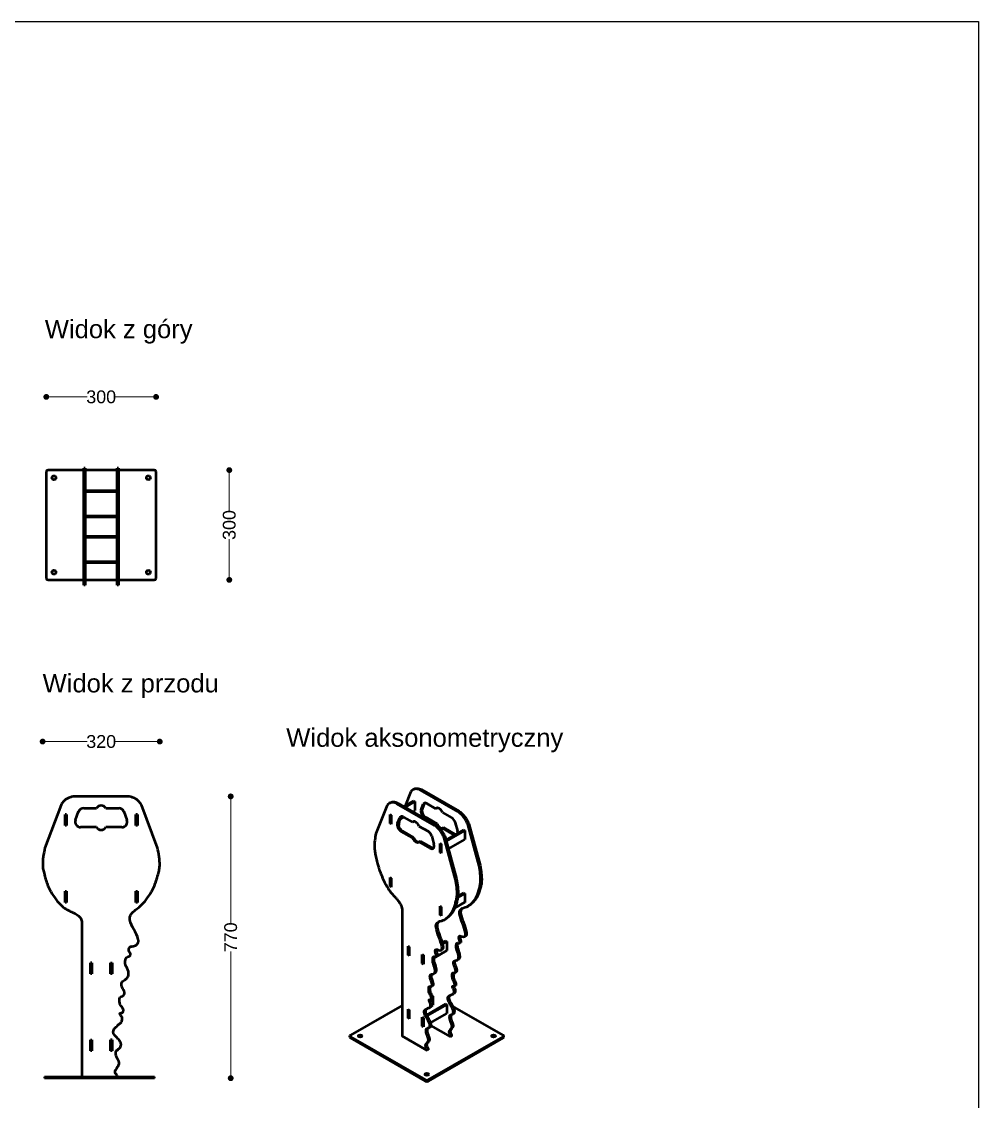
# Model space of a CAD drawing. Header units: millimetres. Extents: x 27002 to 31952, y 14410 to 19858.
# Drawn here: x 29338 to 31952, y 16907 to 19858 of the extents above; entities that cross this region are included whole.
import ezdxf

# ---------------------------------------------------------------- set-up
doc = ezdxf.new("R2010")
doc.units = ezdxf.units.MM
doc.header["$LTSCALE"] = 3
doc.layers.add('Krawędzie widoczneARTUR', color=7, linetype='Continuous', lineweight=50)
doc.layers.add('Widoczne krawędzie styczneARTUR', color=7, linetype='Continuous', lineweight=35)
doc.styles.get("Standard").update_dxf_attribs({"font": 'arial.ttf'})
doc.dimstyles.new('MATEUSZ', dxfattribs={"dimtxt": 35, "dimasz": 16, "dimexe": 0.18, "dimexo": 0.0625, "dimgap": 0.09, "dimtad": 0, "dimdec": 0, "dimdsep": 46, "dimtxsty": 'Standard', "dimblk": 'DOT', "dimcen": 0.09, "dimse1": 1, "dimse2": 1, "dimadec": 0, "dimazin": 0, "dimtfac": 1, "dimtdec": 0, "dimtofl": 0, "dimtmove": 0, "dimatfit": 3, "dimfxl": 0, "dimtolj": 1, "dimtzin": 0, "dimlwd": 9, "dimlwe": 9, "dimarcsym": 0})

# ---------------------------------------------------------------- blocks, each defined once
blk = doc.blocks.new('_Dot')
at = {"color": 0, "linetype": 'ByBlock', "lineweight": -2}
blk.add_line((-0.5, 0), (-1, 0), dxfattribs=at)
at = {"color": 0, "linetype": 'ByBlock', "const_width": 0.5}
blk.add_lwpolyline([(-0.25, 0, 1), (0.25, 0, 1)], format="xyb", close=True, dxfattribs=at)
blk = doc.blocks.new('*D35')
at = {"color": 0, "lineweight": 9}
for p, q in [((29421.1, 18832.4), (29516.5, 18832.4)), ((29689.1, 18832.4), (29593.8, 18832.4))]:
    blk.add_line(p, q, dxfattribs=at)
at = {"layer": 'Defpoints', "color": 0}
for p in [(29705.1, 18832.4), (29405.1, 18482.4), (29705.1, 18482.4)]:
    blk.add_point(p, dxfattribs=at)
at = {"color": 0, "lineweight": 9, "xscale": 16, "yscale": 16, "zscale": 16, "rotation": 180}
blk.add_blockref('_Dot', (29405.1, 18832.4), dxfattribs=at)
at = {"color": 0, "lineweight": 9, "xscale": 16, "yscale": 16, "zscale": 16}
blk.add_blockref('_Dot', (29705.1, 18832.4), dxfattribs=at)
at = {"color": 0, "insert": (29555.1, 18832.4), "char_height": 35, "attachment_point": 5}
blk.add_mtext('\\A1;300', dxfattribs=at)
blk = doc.blocks.new('*D36')
at = {"color": 0, "lineweight": 9}
for p, q in [((29905.1, 18616.4), (29905.1, 18521.1)), ((29905.1, 18348.4), (29905.1, 18443.7))]:
    blk.add_line(p, q, dxfattribs=at)
at = {"layer": 'Defpoints', "color": 0}
for p in [(29555.1, 18632.4), (29905.1, 18632.4), (29555.1, 18332.4)]:
    blk.add_point(p, dxfattribs=at)
at = {"color": 0, "lineweight": 9, "xscale": 16, "yscale": 16, "zscale": 16}
for p, rotation in [((29905.1, 18632.4), 90), ((29905.1, 18332.4), 270)]:
    blk.add_blockref('_Dot', p, dxfattribs=dict(at, rotation=rotation))
at = {"color": 0, "insert": (29905.1, 18482.4), "char_height": 35, "attachment_point": 5, "rotation": 90}
blk.add_mtext('\\A1;300', dxfattribs=at)
blk = doc.blocks.new('*D39')
at = {"color": 0, "lineweight": 9}
for p, q in [((29411.1, 17890.6), (29516.5, 17890.6)), ((29699.1, 17890.6), (29593.8, 17890.6))]:
    blk.add_line(p, q, dxfattribs=at)
at = {"layer": 'Defpoints', "color": 0}
for p in [(29715.1, 17890.6), (29395.1, 17507.2), (29715.1, 17507.2)]:
    blk.add_point(p, dxfattribs=at)
at = {"color": 0, "lineweight": 9, "xscale": 16, "yscale": 16, "zscale": 16, "rotation": 180}
blk.add_blockref('_Dot', (29395.1, 17890.6), dxfattribs=at)
at = {"color": 0, "lineweight": 9, "xscale": 16, "yscale": 16, "zscale": 16}
blk.add_blockref('_Dot', (29715.1, 17890.6), dxfattribs=at)
at = {"color": 0, "insert": (29555.1, 17890.6), "char_height": 35, "attachment_point": 5}
blk.add_mtext('\\A1;320', dxfattribs=at)
blk = doc.blocks.new('*D40')
at = {"color": 0, "lineweight": 9}
for p, q in [((29909, 17724.8), (29909, 17394.3)), ((29909, 16986.8), (29909, 17317.2))]:
    blk.add_line(p, q, dxfattribs=at)
at = {"layer": 'Defpoints', "color": 0}
for p in [(29550.6, 17740.8), (29909, 17740.8), (29550.6, 16970.8)]:
    blk.add_point(p, dxfattribs=at)
at = {"color": 0, "lineweight": 9, "xscale": 16, "yscale": 16, "zscale": 16}
for p, rotation in [((29909, 17740.8), 90), ((29909, 16970.8), 270)]:
    blk.add_blockref('_Dot', p, dxfattribs=dict(at, rotation=rotation))
at = {"color": 0, "insert": (29909, 17355.8), "char_height": 35, "attachment_point": 5, "rotation": 90}
blk.add_mtext('\\A1;770', dxfattribs=at)

msp = doc.modelspace()

# ---------------------------------------------------------------- linework, layer by layer
msp.add_lwpolyline([(27001.5, 19857.9), (31951.9, 19857.9), (31951.9, 14410.4), (27001.5, 14410.4)], close=True)
at = {"layer": 'Krawędzie widoczneARTUR'}
for p, q in [((29405.1, 18627.4), (29405.1, 18337.4)), ((29507.6, 18632.4), (29410.1, 18632.4)), ((29511.6, 18637.7), (29507.6, 18637.7)), ((29509.6, 18631.7), (29507.6, 18631.7)), ((29507.6, 18587.7), (29507.6, 18631.7)), ((29509.6, 18631.7), (29511.6, 18631.7)), ((29598.6, 18632.4), (29511.6, 18632.4)), ((29511.6, 18631.7), (29511.6, 18587.7)), ((29602.6, 18637.7), (29598.6, 18637.7)), ((29600.6, 18631.7), (29598.6, 18631.7)), ((29598.6, 18587.7), (29598.6, 18631.7)), ((29600.6, 18631.7), (29602.6, 18631.7)), ((29700.1, 18632.4), (29602.6, 18632.4)), ((29602.6, 18631.7), (29602.6, 18587.7)), ((29705.1, 18337.4), (29705.1, 18627.4)), ((29509.6, 18587.7), (29507.6, 18587.7)), ((29509.6, 18587.7), (29511.6, 18587.7)), ((29511.6, 18576.6), (29598.6, 18576.6)), ((29598.6, 18572.6), (29511.6, 18572.6)), ((29600.6, 18587.7), (29598.6, 18587.7)), ((29600.6, 18587.7), (29602.6, 18587.7)), ((29507.5, 18433.8), (29507.5, 18531)), ((29507.5, 18531), (29507.6, 18531)), ((29509.6, 18550.5), (29507.6, 18550.5)), ((29507.6, 18405.2), (29507.6, 18550.5)), ((29509.6, 18550.5), (29511.6, 18550.5)), ((29511.6, 18550.5), (29511.6, 18405.2)), ((29511.6, 18531), (29511.7, 18531)), ((29511.7, 18531), (29511.7, 18507.4)), ((29598.5, 18507.4), (29598.5, 18531)), ((29598.5, 18531), (29598.6, 18531)), ((29600.6, 18550.5), (29598.6, 18550.5)), ((29598.6, 18405.2), (29598.6, 18550.5)), ((29600.6, 18550.5), (29602.6, 18550.5)), ((29602.6, 18550.5), (29602.6, 18405.2)), ((29602.6, 18531), (29602.7, 18531)), ((29602.7, 18531), (29602.7, 18433.8)), ((29511.6, 18507.4), (29598.6, 18507.4)), ((29598.6, 18503.4), (29511.6, 18503.4)), ((29511.7, 18503.4), (29511.7, 18452.3)), ((29598.5, 18452.3), (29598.5, 18503.4)), ((29511.6, 18452.3), (29598.6, 18452.3)), ((29598.6, 18448.3), (29511.6, 18448.3)), ((29511.7, 18448.3), (29511.7, 18433.8)), ((29598.5, 18433.8), (29598.5, 18448.3)), ((29507.6, 18433.8), (29507.5, 18433.8)), ((29511.7, 18433.8), (29511.6, 18433.8)), ((29598.6, 18433.8), (29598.5, 18433.8)), ((29602.7, 18433.8), (29602.6, 18433.8)), ((29509.6, 18405.2), (29507.6, 18405.2)), ((29509.6, 18405.2), (29511.6, 18405.2)), ((29511.6, 18383.1), (29598.6, 18383.1)), ((29600.6, 18405.2), (29598.6, 18405.2)), ((29600.6, 18405.2), (29602.6, 18405.2)), ((29509.6, 18368), (29507.6, 18368)), ((29507.6, 18324), (29507.6, 18368)), ((29509.6, 18368), (29511.6, 18368)), ((29598.6, 18379.1), (29511.6, 18379.1)), ((29511.6, 18368), (29511.6, 18324)), ((29600.6, 18368), (29598.6, 18368)), ((29598.6, 18324), (29598.6, 18368)), ((29600.6, 18368), (29602.6, 18368)), ((29602.6, 18368), (29602.6, 18324)), ((29410.1, 18332.4), (29507.6, 18332.4)), ((29509.6, 18324), (29507.6, 18324)), ((29509.6, 18324), (29511.6, 18324)), ((29511.6, 18332.4), (29598.6, 18332.4)), ((29600.6, 18324), (29598.6, 18324)), ((29600.6, 18324), (29602.6, 18324)), ((29602.6, 18332.4), (29700.1, 18332.4)), ((29511.6, 18318), (29507.6, 18318)), ((29602.6, 18318), (29598.6, 18318)), ((29627.8, 17740.8), (29482.5, 17740.8)), ((30401.2, 17754.1), (30385.4, 17714.6)), ((30409.4, 17760.7), (30406.6, 17759.1)), ((30428.9, 17758.6), (30427.5, 17757.8)), ((30530.2, 17698.6), (30427.5, 17757.8)), ((30428.9, 17758.6), (30430.3, 17759.4)), ((30430.3, 17759.4), (30533, 17700.2)), ((29445.3, 17717.7), (29401.3, 17600.5)), ((29507.3, 17708.7), (29542.3, 17708.8)), ((29567.7, 17708.8), (29603.1, 17708.8)), ((29709, 17600.5), (29665, 17717.7)), ((30336.8, 17717), (30305.7, 17639.1)), ((30345.1, 17723.6), (30342.3, 17722)), ((30364.6, 17721.5), (30363.2, 17720.7)), ((30465.9, 17661.6), (30363.2, 17720.7)), ((30364.6, 17721.5), (30366, 17722.3)), ((30366, 17722.3), (30468.7, 17663.2)), ((30382.4, 17712.9), (30409.1, 17728.3)), ((30411.9, 17726.6), (30385.2, 17711.3)), ((30409, 17728.2), (30409, 17728.3)), ((30409, 17728.3), (30411.9, 17726.6)), ((30411.9, 17726.6), (30411.9, 17701.9)), ((30429.1, 17704.4), (30435.1, 17719.3)), ((30438, 17720.9), (30432, 17706)), ((30445, 17721.5), (30469.8, 17707.2)), ((30472.6, 17708.9), (30469.8, 17707.2)), ((29456.3, 17661.5), (29456.3, 17691.7)), ((29456.3, 17691.7), (29460.5, 17691.7)), ((29460.4, 17691.6), (29456.4, 17691.6)), ((29456.4, 17661.6), (29456.4, 17691.6)), ((29460.4, 17691.6), (29460.4, 17661.6)), ((29460.5, 17691.7), (29460.5, 17661.5)), ((29484.8, 17676.7), (29493.3, 17699.1)), ((29617.1, 17699.1), (29625.5, 17676.6)), ((29649.8, 17661.5), (29649.8, 17691.7)), ((29649.8, 17691.7), (29654, 17691.7)), ((29653.9, 17691.6), (29649.9, 17691.6)), ((29649.9, 17661.6), (29649.9, 17691.6)), ((29653.9, 17691.6), (29653.9, 17661.6)), ((29654, 17691.7), (29654, 17661.5)), ((30344.6, 17666.6), (30344.6, 17691.3)), ((30344.6, 17691.3), (30347.6, 17689.6)), ((30344.7, 17691.2), (30344.8, 17691.2)), ((30347.5, 17689.5), (30344.7, 17691.2)), ((30344.7, 17666.6), (30344.7, 17691.2)), ((30347.6, 17689.6), (30347.5, 17689.5)), ((30347.5, 17689.5), (30347.5, 17665)), ((30347.6, 17689.6), (30347.6, 17664.9)), ((30364.8, 17667.4), (30370.8, 17682.2)), ((30373.6, 17683.8), (30367.6, 17669)), ((30371.6, 17678.9), (30381, 17684.3)), ((30380.7, 17684.4), (30405.4, 17670.2)), ((30406.5, 17699), (30411.9, 17702.1)), ((30411.9, 17701.9), (30411.8, 17702)), ((30469.9, 17664.3), (30439.1, 17682.1)), ((30441.9, 17683.7), (30472.7, 17666)), ((30487.7, 17696.9), (30512.8, 17682.5)), ((30531.6, 17699.4), (30530.2, 17698.6)), ((30531.6, 17699.4), (30533, 17700.2)), ((29460.5, 17661.5), (29456.3, 17661.5)), ((29460.4, 17661.6), (29456.4, 17661.6)), ((29542.5, 17656.4), (29498.9, 17656.4)), ((29611.5, 17656.4), (29567.8, 17656.4)), ((29654, 17661.5), (29649.8, 17661.5)), ((29653.9, 17661.6), (29649.9, 17661.6)), ((30344.6, 17666.6), (30344.7, 17666.6)), ((30347.6, 17664.9), (30344.6, 17666.6)), ((30347.5, 17665), (30344.7, 17666.6)), ((30347.5, 17665), (30347.6, 17665)), ((30405.5, 17627.3), (30374.7, 17645)), ((30377.5, 17646.7), (30408.4, 17628.9)), ((30408.3, 17671.8), (30405.4, 17670.2)), ((30423.4, 17659.9), (30448.4, 17645.5)), ((30467.3, 17662.4), (30465.9, 17661.6)), ((30467.3, 17662.4), (30468.7, 17663.2)), ((30472.7, 17666), (30469.9, 17664.3)), ((30490.7, 17655.6), (30487.8, 17654)), ((30518.7, 17636.2), (30487.8, 17654)), ((30490.7, 17655.6), (30521.5, 17637.9)), ((30497.2, 17621.4), (30545.9, 17649.5)), ((30548.8, 17647.8), (30497.9, 17618.6)), ((30522.7, 17668.8), (30528.6, 17647.1)), ((30545.8, 17649.4), (30545.8, 17649.6)), ((30545.8, 17649.6), (30548.8, 17647.8)), ((30548.8, 17647.8), (30548.8, 17623.2)), ((30558, 17665.4), (30556.6, 17664.6)), ((30587.7, 17550.8), (30556.6, 17664.6)), ((30558, 17665.4), (30559.4, 17666.2)), ((30559.4, 17666.2), (30590.5, 17552.5)), ((30408.4, 17628.9), (30405.5, 17627.3)), ((30426.3, 17618.6), (30423.5, 17617)), ((30454.4, 17599.2), (30423.5, 17617)), ((30426.3, 17618.6), (30457.2, 17600.8)), ((30458.3, 17631.8), (30464.3, 17610)), ((30493.6, 17628.4), (30492.2, 17627.6)), ((30523.3, 17513.8), (30492.2, 17627.6)), ((30493.6, 17628.4), (30495, 17629.2)), ((30495, 17629.2), (30526.1, 17515.4)), ((30503.7, 17597.4), (30548.8, 17623.3)), ((30548.8, 17623.2), (30548.6, 17623.2)), ((30481.4, 17587.8), (30481.4, 17612.5)), ((30481.4, 17612.5), (30484.4, 17610.8)), ((30481.4, 17587.8), (30481.5, 17587.8)), ((30484.4, 17586.1), (30481.4, 17587.8)), ((30481.5, 17612.4), (30481.6, 17612.4)), ((30484.3, 17610.7), (30481.5, 17612.4)), ((30481.5, 17587.8), (30481.5, 17612.4)), ((30484.3, 17586.2), (30481.5, 17587.8)), ((30484.4, 17610.8), (30484.3, 17610.7)), ((30484.3, 17610.7), (30484.3, 17586.2)), ((30484.3, 17586.2), (30484.4, 17586.3)), ((30484.4, 17610.8), (30484.4, 17586.1)), ((30589.1, 17551.6), (30587.7, 17550.8)), ((30589.1, 17551.6), (30590.5, 17552.5)), ((30344.6, 17494.6), (30344.6, 17519.3)), ((30344.6, 17519.3), (30347.6, 17517.6)), ((30344.7, 17519.2), (30344.8, 17519.3)), ((30347.5, 17517.6), (30344.7, 17519.2)), ((30344.7, 17494.7), (30344.7, 17519.2)), ((30347.6, 17517.6), (30347.5, 17517.6)), ((30347.5, 17517.6), (30347.5, 17493.1)), ((30347.6, 17517.6), (30347.6, 17492.9)), ((30524.7, 17514.6), (30523.3, 17513.8)), ((30524.7, 17514.6), (30526.1, 17515.4)), ((29456.3, 17451.2), (29456.3, 17481.4)), ((29456.3, 17481.4), (29460.5, 17481.4)), ((29460.4, 17481.3), (29456.4, 17481.3)), ((29456.4, 17451.3), (29456.4, 17481.3)), ((29460.4, 17481.3), (29460.4, 17451.3)), ((29460.5, 17481.4), (29460.5, 17451.2)), ((29649.8, 17451.2), (29649.8, 17481.4)), ((29649.8, 17481.4), (29654, 17481.4)), ((29653.9, 17481.3), (29649.9, 17481.3)), ((29649.9, 17451.3), (29649.9, 17481.3)), ((29653.9, 17481.3), (29653.9, 17451.3)), ((29654, 17481.4), (29654, 17451.2)), ((30344.6, 17494.6), (30344.7, 17494.7)), ((30347.6, 17492.9), (30344.6, 17494.6)), ((30347.5, 17493.1), (30344.7, 17494.7)), ((30347.5, 17493.1), (30347.6, 17493.1)), ((30548.8, 17475.9), (30529.5, 17464.8)), ((30530, 17468.3), (30545.9, 17477.5)), ((30545.8, 17477.4), (30545.8, 17477.6)), ((30545.8, 17477.6), (30548.8, 17475.9)), ((30548.8, 17475.9), (30548.8, 17451.2)), ((29460.5, 17451.2), (29456.3, 17451.2)), ((29460.4, 17451.3), (29456.4, 17451.3)), ((29654, 17451.2), (29649.8, 17451.2)), ((29653.9, 17451.3), (29649.9, 17451.3)), ((30481.4, 17415.9), (30481.4, 17440.6)), ((30481.4, 17440.6), (30484.4, 17438.8)), ((30481.5, 17440.4), (30481.6, 17440.5)), ((30484.3, 17438.8), (30481.5, 17440.4)), ((30481.5, 17415.9), (30481.5, 17440.4)), ((30484.4, 17438.8), (30484.3, 17438.8)), ((30484.3, 17438.8), (30484.3, 17414.3)), ((30484.4, 17438.8), (30484.4, 17414.2)), ((30520.7, 17435.2), (30548.8, 17451.4)), ((30548.8, 17451.2), (30548.6, 17451.3)), ((30560, 17442.4), (30557.2, 17440.7)), ((30377.1, 17433.1), (30377.1, 17086.3)), ((30481.4, 17415.9), (30481.5, 17415.9)), ((30484.4, 17414.2), (30481.4, 17415.9)), ((30484.3, 17414.3), (30481.5, 17415.9)), ((30484.3, 17414.3), (30484.4, 17414.3)), ((29502.3, 17398.8), (29502.3, 16974.8)), ((30495.7, 17405.3), (30492.9, 17403.7)), ((30550.9, 17359.3), (30548.1, 17357.7)), ((30393.6, 17331.6), (30396.5, 17329.8)), ((30393.6, 17306.9), (30393.6, 17331.6)), ((30393.6, 17331.4), (30393.7, 17331.5)), ((30396.5, 17329.8), (30393.6, 17331.4)), ((30393.6, 17306.9), (30393.6, 17331.4)), ((30396.5, 17329.8), (30396.5, 17305.2)), ((30396.5, 17329.8), (30396.5, 17329.8)), ((30396.5, 17329.8), (30396.5, 17305.3)), ((30463.8, 17299.2), (30499.8, 17319.9)), ((30486.5, 17322.3), (30483.7, 17320.7)), ((30487, 17340.3), (30497, 17346.1)), ((30499.8, 17344.5), (30487.7, 17337.5)), ((30496.8, 17346), (30496.8, 17346.2)), ((30496.8, 17346.2), (30499.8, 17344.5)), ((30499.8, 17344.5), (30499.8, 17319.8)), ((30537.2, 17341.8), (30534.3, 17340.2)), ((30393.6, 17306.9), (30393.6, 17306.9)), ((30396.5, 17305.2), (30393.6, 17306.9)), ((30396.5, 17305.3), (30393.6, 17306.9)), ((30396.5, 17305.3), (30396.5, 17305.3)), ((30432.5, 17284.4), (30432.5, 17309.1)), ((30432.5, 17309.1), (30435.5, 17307.4)), ((30432.6, 17309), (30435.4, 17307.4)), ((30432.6, 17284.5), (30432.6, 17309)), ((30432.6, 17309), (30432.6, 17309)), ((30435.5, 17307.4), (30435.4, 17307.4)), ((30435.4, 17307.4), (30435.4, 17282.9)), ((30435.5, 17307.4), (30435.5, 17282.7)), ((30472.8, 17304.7), (30470, 17303.1)), ((30499.8, 17319.8), (30499.7, 17319.9)), ((30530.9, 17294.8), (30528, 17293.2)), ((29525.5, 17286.2), (29529.7, 17286.2)), ((29525.5, 17256), (29525.5, 17286.2)), ((29529.6, 17286.1), (29525.6, 17286.1)), ((29525.6, 17256.1), (29525.6, 17286.1)), ((29529.6, 17286.1), (29529.6, 17256.1)), ((29529.7, 17286.2), (29529.7, 17256)), ((29580.6, 17256), (29580.6, 17286.2)), ((29580.6, 17286.2), (29584.8, 17286.2)), ((29580.7, 17286.1), (29584.7, 17286.1)), ((29580.7, 17256.1), (29580.7, 17286.1)), ((29584.7, 17286.1), (29584.7, 17256.1)), ((29584.8, 17286.2), (29584.8, 17256)), ((30432.5, 17284.4), (30432.6, 17284.5)), ((30435.5, 17282.7), (30432.5, 17284.4)), ((30435.4, 17282.9), (30432.6, 17284.5)), ((30435.4, 17282.9), (30435.5, 17282.9)), ((29529.7, 17256), (29525.5, 17256)), ((29529.6, 17256.1), (29525.6, 17256.1)), ((29584.8, 17256), (29580.6, 17256)), ((29584.7, 17256.1), (29580.7, 17256.1)), ((30466.5, 17257.8), (30463.7, 17256.2)), ((30524.5, 17260.2), (30521.7, 17258.6)), ((30460.2, 17223.2), (30457.4, 17221.5)), ((30523.3, 17223.7), (30520.5, 17222)), ((30443.6, 17143.4), (30497, 17174.2)), ((30499.8, 17172.5), (30445, 17140.9)), ((30459, 17186.6), (30456.2, 17185)), ((30458.8, 17196.2), (30460.9, 17195)), ((30460.9, 17195), (30459.5, 17194.2)), ((30460.9, 17195), (30460.9, 17170.3)), ((30496.8, 17174.2), (30499.8, 17172.5)), ((30496.8, 17174.1), (30496.8, 17174.2)), ((30499.8, 17172.5), (30499.8, 17147.8)), ((30513.4, 17199.6), (30510.6, 17198)), ((30377.1, 17169.2), (30236.3, 17088.1)), ((30393.6, 17159.6), (30396.5, 17157.9)), ((30393.6, 17134.9), (30393.6, 17159.6)), ((30393.6, 17135), (30393.6, 17159.5)), ((30393.6, 17159.5), (30393.7, 17159.5)), ((30393.6, 17159.5), (30396.5, 17157.9)), ((30396.5, 17157.9), (30396.5, 17133.2)), ((30396.5, 17157.9), (30396.5, 17133.3)), ((30396.5, 17157.9), (30396.5, 17157.9)), ((30441.5, 17157.3), (30441.5, 17148.1)), ((30449.1, 17162.5), (30446.3, 17160.9)), ((30454.8, 17122.1), (30499.8, 17148)), ((30457.7, 17168.6), (30460.9, 17170.4)), ((30460.9, 17170.3), (30460.7, 17170.3)), ((30499.8, 17147.8), (30499.7, 17147.9)), ((30513.9, 17144.8), (30511.1, 17143.1)), ((30517.8, 17146.8), (30514.9, 17145.2)), ((30653.5, 17088.1), (30515.1, 17167.8)), ((30393.6, 17135), (30393.6, 17134.9)), ((30396.5, 17133.3), (30393.6, 17135)), ((30396.5, 17133.2), (30393.6, 17134.9)), ((30396.5, 17133.3), (30396.5, 17133.4)), ((30432.5, 17137.2), (30435.5, 17135.5)), ((30432.5, 17112.5), (30432.5, 17137.2)), ((30432.6, 17137.1), (30432.6, 17137.1)), ((30435.4, 17135.4), (30432.6, 17137.1)), ((30432.6, 17112.5), (30432.6, 17137.1)), ((30435.5, 17135.5), (30435.4, 17135.4)), ((30435.4, 17135.4), (30435.4, 17110.9)), ((30435.5, 17135.5), (30435.5, 17110.8)), ((30510, 17084), (30455.8, 17115.1)), ((30234.8, 17082.8), (30234.8, 17086.1)), ((30236.3, 17084), (30441.4, 16965.9)), ((30376.9, 17086.5), (30377.1, 17086.6)), ((30445.6, 17046.9), (30376.9, 17086.5)), ((30432.6, 17112.5), (30432.5, 17112.5)), ((30435.5, 17110.8), (30432.5, 17112.5)), ((30435.4, 17110.9), (30432.6, 17112.5)), ((30435.4, 17110.9), (30435.5, 17110.9)), ((30449.6, 17107.7), (30446.8, 17106.1)), ((30448.4, 16965.9), (30653.5, 17084)), ((30453.4, 17109.7), (30450.6, 17108.1)), ((30510.9, 17103.2), (30508.1, 17101.6)), ((30509.9, 17084), (30509.9, 17084.3)), ((30512.9, 17085.7), (30510, 17084)), ((30514.6, 17108.4), (30511.8, 17106.7)), ((30512.7, 17085.9), (30512.7, 17085.5)), ((30512.7, 17085.8), (30512.9, 17085.7)), ((30655, 17082.8), (30655, 17086.1)), ((29525.5, 17075.9), (29529.7, 17075.9)), ((29525.5, 17045.7), (29525.5, 17075.9)), ((29525.6, 17045.8), (29525.6, 17075.8)), ((29525.6, 17075.8), (29529.6, 17075.8)), ((29529.6, 17075.8), (29529.6, 17045.8)), ((29529.7, 17075.9), (29529.7, 17045.7)), ((29580.6, 17075.9), (29584.8, 17075.9)), ((29580.6, 17045.7), (29580.6, 17075.9)), ((29584.7, 17075.8), (29580.7, 17075.8)), ((29580.7, 17045.8), (29580.7, 17075.8)), ((29584.7, 17075.8), (29584.7, 17045.8)), ((29584.8, 17075.9), (29584.8, 17045.7)), ((30441.4, 16962.7), (30236.3, 17080.8)), ((30446.6, 17066.2), (30443.7, 17064.5)), ((30450.3, 17071.3), (30447.5, 17069.7)), ((30653.5, 17080.8), (30448.4, 16962.7)), ((29529.7, 17045.7), (29525.5, 17045.7)), ((29529.6, 17045.8), (29525.6, 17045.8)), ((29584.8, 17045.7), (29580.6, 17045.7)), ((29584.7, 17045.8), (29580.7, 17045.8)), ((30445.5, 17047), (30445.5, 17047.3)), ((30448.6, 17048.6), (30445.6, 17046.9)), ((30448.3, 17048.9), (30448.3, 17048.5)), ((30448.3, 17048.7), (30448.6, 17048.6)), ((29400.6, 16974.8), (29400.6, 16970.8)), ((29400.6, 16974.8), (29405.6, 16974.8)), ((29405.6, 16970.8), (29400.6, 16970.8)), ((29405.6, 16974.8), (29695.6, 16974.8)), ((29695.6, 16970.8), (29405.6, 16970.8)), ((29599, 16974.8), (29599, 16975.1)), ((29695.6, 16974.8), (29700.6, 16974.8)), ((29700.6, 16970.8), (29695.6, 16970.8)), ((29700.6, 16970.8), (29700.6, 16974.8))]:
    msp.add_line(p, q, dxfattribs=at)
for centre in [(29426.1, 18611.4), (29684.1, 18611.4), (29426.1, 18353.4), (29684.1, 18353.4)]:
    msp.add_circle(centre, 5.5, dxfattribs=at)
for centre, radius, start, end in [((29410.1, 18627.4), 5, 90, 180), ((29700.1, 18627.4), 5, 0, 90), ((29410.1, 18337.4), 5, 180, 270), ((29700.1, 18337.4), 5, 270, 0), ((29507.3, 17693.7), 15, 90.031, 159.2613), ((29555, 17700.8), 15, 32.2264, 147.8355), ((29603.1, 17693.8), 15, 20.5561, 90.031), ((29498.9, 17671.4), 15, 159.2613, 270), ((29611.5, 17671.4), 15, 270, 20.5561), ((29555.1, 17664.4), 15, 212.2272, 327.7728)]:
    msp.add_arc(centre, radius, start, end, dxfattribs=at)
for centre, major_axis, ratio, start_param, end_param in [((30439.1, 17694.4), (-7.5, 13), 0.578093, 0.425373, 2.358128), ((30441.9, 17696), (7.5, -13), 0.578093, 3.566966, 5.499721), ((30445.1, 17709.2), (-7.5, 13), 0.578093, 5.500261, 6.708559), ((30447.9, 17710.8), (-7.5, 13), 0.578093, 0.189327, 0.425373), ((30478.8, 17695.5), (-7.5, 13), 0.578093, 4.491382, 6.50914), ((30481.6, 17697.2), (-7.5, 13), 0.578093, 0.189327, 0.225955), ((30380.7, 17672.1), (-7.5, 13), 0.578093, 5.500261, 6.708559), ((30383.5, 17673.8), (-7.5, 13), 0.578093, 0.189327, 0.425373), ((30512.8, 17670.3), (7.5, -13), 0.578093, 1.146103, 2.358668), ((30374.7, 17657.3), (-7.5, 13), 0.578093, 0.425373, 2.358128), ((30377.5, 17658.9), (7.5, -13), 0.578093, 3.566966, 5.499721), ((30414.4, 17658.5), (-7.5, 13), 0.578093, 4.491382, 6.50914), ((30417.2, 17660.1), (-7.5, 13), 0.578093, 0.189327, 0.225955), ((30448.4, 17633.2), (7.5, -13), 0.578093, 1.146103, 2.358668), ((30478.9, 17665.7), (-7.5, 13), 0.578093, 1.349803, 1.575068), ((30481.7, 17667.3), (7.5, -13), 0.578093, 4.491396, 6.093858), ((30478.9, 17665.7), (7.5, -13), 0.578093, 5.686753, 6.508046), ((30518.7, 17648.5), (7.5, -13), 0.578093, 0.556664, 1.146103), ((30414.5, 17628.7), (7.5, -13), 0.578093, 4.491396, 6.508046), ((30417.3, 17630.3), (7.5, -13), 0.578093, 4.491396, 6.093858), ((30518.7, 17648.5), (-7.5, 13), 0.578093, 2.358128, 2.584929), ((30521.5, 17650.1), (7.5, -13), 0.578093, 5.499721, 5.726521), ((30454.4, 17611.4), (7.5, -13), 0.578093, 5.499721, 7.429288), ((30457.2, 17613.1), (7.5, -13), 0.578093, 5.499721, 6.093858), ((30239.8, 17086.1), (-5, 0), 0.575862, 5.497787, 7.068583), ((30262.5, 17082.8), (-5.5, 0), 0.575862, 3.684062, 5.740716), ((30627.3, 17082.8), (-5.5, 0), 0.575862, 3.684062, 5.740716), ((30650, 17086.1), (5, 0), 0.575862, 5.497787, 7.068583), ((30239.8, 17082.8), (-5, 0), 0.575862, 0, 0.785398), ((30650, 17082.8), (5, 0), 0.575862, 5.497787, 6.283185), ((30444.9, 16977.7), (-5.5, 0), 0.575862, 3.684062, 5.740716), ((30444.9, 16968), (-5, 0), 0.575862, 0.785398, 2.356194), ((30444.9, 16964.7), (5, 0), 0.575862, 3.926991, 5.497787)]:
    msp.add_ellipse(centre, major_axis=major_axis, ratio=ratio, start_param=start_param, end_param=end_param, dxfattribs=at)
for centre in [(30262.5, 17086.1), (30627.3, 17086.1), (30444.9, 16981)]:
    msp.add_ellipse(centre, major_axis=(5.5, 0), ratio=0.575862, dxfattribs=at)
for points in [[(29507.6, 18631.7), (29507.6, 18634.4), (29507.6, 18636.4), (29507.6, 18637.7)], [(29511.6, 18637.7), (29511.6, 18636.4), (29511.6, 18634.4), (29511.6, 18631.7)], [(29598.6, 18631.7), (29598.6, 18634.4), (29598.6, 18636.4), (29598.6, 18637.7)], [(29602.6, 18637.7), (29602.6, 18636.4), (29602.6, 18634.4), (29602.6, 18631.7)], [(29507.6, 18318), (29507.6, 18319.2), (29507.6, 18321), (29507.6, 18324)], [(29511.6, 18324), (29511.6, 18321), (29511.6, 18319.2), (29511.6, 18318)], [(29598.6, 18318), (29598.6, 18319.2), (29598.6, 18321), (29598.6, 18324)], [(29602.6, 18324), (29602.6, 18321), (29602.6, 18319.2), (29602.6, 18318)], [(30369.7, 17674.2), (30368.9, 17669.8), (30368.1, 17665.5), (30367.4, 17661)], [(30513.6, 17199.7), (30513.6, 17199.7), (30513.5, 17199.6), (30513.4, 17199.6)], [(30449.3, 17162.7), (30449.2, 17162.6), (30449.2, 17162.6), (30449.1, 17162.5)]]:
    msp.add_open_spline(points, degree=3, dxfattribs=at)
for points, knots in [([(29507.6, 18550.5), (29507.6, 18553.2), (29507.6, 18559.5), (29507.6, 18570), (29507.6, 18580.5), (29507.6, 18585.5), (29507.6, 18587.7)], [0, 0, 0, 0, 0.829516, 1.887894, 3.378656, 4.551436, 4.551436, 4.551436, 4.551436]), ([(29511.6, 18587.7), (29511.6, 18585.5), (29511.6, 18580.5), (29511.6, 18570), (29511.6, 18559.5), (29511.6, 18553.2), (29511.6, 18550.5)], [-4.551436, -4.551436, -4.551436, -4.551436, -3.378656, -1.887894, -0.829516, 0, 0, 0, 0]), ([(29598.6, 18550.5), (29598.6, 18553.2), (29598.6, 18559.5), (29598.6, 18570), (29598.6, 18580.5), (29598.6, 18585.5), (29598.6, 18587.7)], [0, 0, 0, 0, 0.829516, 1.887894, 3.378656, 4.551436, 4.551436, 4.551436, 4.551436]), ([(29602.6, 18587.7), (29602.6, 18585.5), (29602.6, 18580.5), (29602.6, 18570), (29602.6, 18559.5), (29602.6, 18553.2), (29602.6, 18550.5)], [-4.551436, -4.551436, -4.551436, -4.551436, -3.378656, -1.887894, -0.829516, 0, 0, 0, 0]), ([(29507.6, 18368), (29507.6, 18370.2), (29507.6, 18375.2), (29507.6, 18385.7), (29507.6, 18396.2), (29507.6, 18402.5), (29507.6, 18405.2)], [0, 0, 0, 0, 1.17278, 2.663542, 3.72192, 4.551436, 4.551436, 4.551436, 4.551436]), ([(29511.6, 18405.2), (29511.6, 18402.5), (29511.6, 18396.2), (29511.6, 18385.7), (29511.6, 18375.2), (29511.6, 18370.2), (29511.6, 18368)], [-4.551436, -4.551436, -4.551436, -4.551436, -3.72192, -2.663542, -1.17278, 0, 0, 0, 0]), ([(29598.6, 18368), (29598.6, 18370.2), (29598.6, 18375.2), (29598.6, 18385.7), (29598.6, 18396.2), (29598.6, 18402.5), (29598.6, 18405.2)], [0, 0, 0, 0, 1.17278, 2.663542, 3.72192, 4.551436, 4.551436, 4.551436, 4.551436]), ([(29602.6, 18405.2), (29602.6, 18402.5), (29602.6, 18396.2), (29602.6, 18385.7), (29602.6, 18375.2), (29602.6, 18370.2), (29602.6, 18368)], [-4.551436, -4.551436, -4.551436, -4.551436, -3.72192, -2.663542, -1.17278, 0, 0, 0, 0]), ([(30409.4, 17760.7), (30411.8, 17762), (30416.7, 17763), (30423.9, 17762.4), (30428.4, 17760.3), (30430.3, 17759.4)], [-3.294106, -3.294106, -3.294106, -3.294106, -1.887894, -0.829516, 0, 0, 0, 0]), ([(29482.5, 17740.8), (29479.8, 17740.5), (29473.5, 17740), (29463, 17735.5), (29452.5, 17728.4), (29447.5, 17721), (29445.3, 17717.7)], [0, 0, 0, 0, 0.829516, 1.887894, 3.378656, 4.551436, 4.551436, 4.551436, 4.551436]), ([(29665, 17717.7), (29662.8, 17721), (29657.8, 17728.4), (29647.3, 17735.5), (29636.8, 17740), (29630.5, 17740.5), (29627.8, 17740.8)], [0, 0, 0, 0, 1.17278, 2.663542, 3.72192, 4.551436, 4.551436, 4.551436, 4.551436]), ([(30427.5, 17757.8), (30425.6, 17758.7), (30421.1, 17760.8), (30413.7, 17761.4), (30406.3, 17759.8), (30402.7, 17755.9), (30401.2, 17754.1)], [0, 0, 0, 0, 0.829516, 1.887894, 3.378656, 4.551436, 4.551436, 4.551436, 4.551436]), ([(30363.2, 17720.7), (30361.2, 17721.6), (30356.8, 17723.7), (30349.3, 17724.4), (30341.9, 17722.8), (30338.4, 17718.8), (30336.8, 17717)], [0, 0, 0, 0, 0.829516, 1.887894, 3.378656, 4.551436, 4.551436, 4.551436, 4.551436]), ([(30345.1, 17723.6), (30347.4, 17725), (30352.4, 17726), (30359.6, 17725.4), (30364, 17723.3), (30366, 17722.3)], [-3.294106, -3.294106, -3.294106, -3.294106, -1.887894, -0.829516, 0, 0, 0, 0]), ([(30556.6, 17664.6), (30555, 17668.2), (30551.4, 17676.3), (30544, 17686.4), (30536.6, 17694.3), (30532.2, 17697.3), (30530.2, 17698.6)], [0, 0, 0, 0, 1.17278, 2.663542, 3.72192, 4.551436, 4.551436, 4.551436, 4.551436]), ([(30533, 17700.2), (30535, 17698.9), (30539.4, 17695.9), (30546.9, 17688), (30554.3, 17677.9), (30557.8, 17669.8), (30559.4, 17666.2)], [-4.551436, -4.551436, -4.551436, -4.551436, -3.72192, -2.663542, -1.17278, 0, 0, 0, 0]), ([(30492.2, 17627.6), (30490.6, 17631.1), (30487.1, 17639.2), (30479.7, 17649.3), (30472.3, 17657.2), (30467.8, 17660.2), (30465.9, 17661.6)], [0, 0, 0, 0, 1.17278, 2.663542, 3.72192, 4.551436, 4.551436, 4.551436, 4.551436]), ([(30468.7, 17663.2), (30470.6, 17661.9), (30475.1, 17658.8), (30482.5, 17650.9), (30489.9, 17640.8), (30493.5, 17632.7), (30495, 17629.2)], [-4.551436, -4.551436, -4.551436, -4.551436, -3.72192, -2.663542, -1.17278, 0, 0, 0, 0]), ([(30305.7, 17639.1), (30303.6, 17626.9), (30300.4, 17612.6), (30302.3, 17591.5), (30304.4, 17581.6), (30306.6, 17569.6), (30310.5, 17554.4), (30316.5, 17534.2), (30326.9, 17511.7), (30339.1, 17486.9), (30353.8, 17469.5), (30362, 17461.5), (30367.9, 17454.1), (30375.9, 17441.4), (30377.1, 17433.1)], [510.255314, 510.255314, 510.255314, 510.255314, 560.012544, 569.937525, 584.026715, 593.064701, 610.394248, 634.431772, 658.902752, 685.298331, 717.158315, 726.229553, 734.449743, 738.937631, 738.937631, 738.937631, 738.937631]), ([(29401.3, 17600.5), (29398.3, 17584.1), (29393.8, 17564.4), (29396.4, 17539.8), (29399.5, 17529.2), (29402.5, 17516.1), (29408.1, 17500.2), (29416.6, 17479.9), (29431.2, 17459.6), (29448.5, 17437.8), (29469.3, 17426.9), (29480.8, 17422.9), (29489.2, 17417.9), (29500.5, 17408.1), (29502.3, 17398.8)], [510.255314, 510.255314, 510.255314, 510.255314, 560.012544, 569.937525, 584.026715, 593.064701, 610.394248, 634.431772, 658.902752, 685.298331, 717.158315, 726.229553, 734.449743, 738.937631, 738.937631, 738.937631, 738.937631]), ([(29599, 16975.1), (29599, 16976.1), (29599, 16979.6), (29592.9, 16983.4), (29592.7, 16992.6), (29599, 16996.3), (29598.6, 17002.3), (29602.7, 17004), (29602.4, 17007.1), (29605.4, 17010.4), (29604.2, 17017), (29600.6, 17021.4), (29598.1, 17026.8), (29595.4, 17033.2), (29594.8, 17040.5), (29596.6, 17047.4), (29601.7, 17047.3), (29600.7, 17051.1), (29606.3, 17051.5), (29609.6, 17058.4), (29610, 17067.2), (29605.1, 17073.3), (29601.1, 17078.9), (29595.1, 17084.5), (29588.3, 17090.5), (29587.5, 17099.8), (29592.1, 17108.2), (29599, 17113), (29603.8, 17118.9), (29608.7, 17121.3), (29612.7, 17127), (29612.9, 17133.6), (29611.4, 17139.5), (29607.4, 17141.9), (29606.4, 17145.3), (29606.2, 17149.7), (29612.8, 17148.8), (29616.3, 17154.3), (29615.2, 17162.9), (29605.8, 17170.2), (29605.4, 17181.4), (29604.7, 17193.3), (29613.9, 17194), (29619.1, 17200.2), (29618.4, 17211.2), (29610.6, 17219.6), (29609.6, 17231.1), (29614.7, 17236.5), (29620.9, 17239.9), (29626.8, 17244.7), (29630.4, 17253), (29630.1, 17265.8), (29620.9, 17278.3), (29620.1, 17292.1), (29623.9, 17303.1), (29634.6, 17303.1), (29635.4, 17311.9), (29630.4, 17317.2), (29630.2, 17325.2), (29635.1, 17331.5), (29644.1, 17330.5), (29652.1, 17334.6), (29657.4, 17341.9), (29654.6, 17367.3), (29634.4, 17386.1), (29633.1, 17411.8), (29641, 17426.9), (29661.8, 17437.8), (29679, 17459.6), (29693.7, 17479.9), (29702.2, 17500.2), (29707.8, 17516.1), (29710.8, 17529.2), (29713.9, 17539.8), (29716.4, 17564.4), (29712.4, 17584.1), (29709, 17600.5)], [0, 0, 0, 0, 0.288896, 1.034273, 1.893702, 2.48944, 3.009318, 3.437331, 3.492138, 3.90948, 4.624002, 5.263084, 5.630702, 6.393993, 7.327211, 7.891429, 8.186535, 8.46596, 8.639252, 9.614957, 10.382169, 11.218662, 11.843496, 12.463497, 13.670355, 14.439534, 15.052223, 16.447225, 16.912225, 17.3074, 18.052767, 18.876611, 19.223202, 19.805747, 20.152338, 20.261939, 21.046574, 21.320574, 22.144417, 23.361197, 24.586581, 25.532585, 26.244999, 26.904883, 27.781697, 29.252158, 30.29338, 30.798624, 31.39138, 32.438344, 32.978076, 34.074092, 36.089095, 37.405456, 38.140686, 39.269104, 39.710922, 40.446153, 41.377773, 41.805786, 42.697877, 43.800726, 44.393482, 45.270296, 51.041329, 51.863348, 52.770472, 55.956471, 58.596028, 61.043126, 63.446879, 65.179834, 66.083632, 67.492551, 68.485049, 73.452182, 73.452182, 73.452182, 73.452182]), ([(30509.9, 17084.3), (30509.9, 17085.1), (30509.8, 17088.1), (30505.5, 17093.7), (30505.4, 17101.2), (30509.9, 17101.7), (30509.6, 17106.7), (30512.5, 17106.5), (30512.3, 17109.1), (30514.4, 17110.6), (30513.6, 17116.5), (30511, 17121.6), (30509.3, 17127), (30507.3, 17133.4), (30506.9, 17139.5), (30508.2, 17144.4), (30511.8, 17142.3), (30511.1, 17145.8), (30515.1, 17143.8), (30517.4, 17148.1), (30517.6, 17155.2), (30514.2, 17162.1), (30511.3, 17168.4), (30507.2, 17175.3), (30502.3, 17183.1), (30501.7, 17191), (30505, 17195.9), (30509.9, 17197.1), (30513.3, 17199.9), (30516.7, 17199.9), (30519.6, 17203), (30519.7, 17208.3), (30518.6, 17213.7), (30515.8, 17217.3), (30515.1, 17220.5), (30515, 17224.2), (30519.6, 17220.7), (30522.1, 17223.8), (30521.3, 17231.3), (30514.7, 17241.1), (30514.4, 17250.4), (30513.9, 17260.4), (30520.4, 17257.3), (30524.1, 17260.2), (30523.6, 17269.4), (30518.1, 17279.5), (30517.4, 17289.3), (30521, 17291.6), (30525.3, 17292), (30529.5, 17293.5), (30532.1, 17298.8), (30531.9, 17309.4), (30525.3, 17323.3), (30524.8, 17334.9), (30527.5, 17342.3), (30535.1, 17338), (30535.6, 17344.9), (30532.1, 17351.3), (30531.9, 17357.9), (30535.4, 17361), (30541.8, 17356.5), (30547.4, 17356.7), (30551.2, 17360.4), (30549.2, 17382.4), (30534.9, 17406), (30534, 17427.5), (30539.6, 17436.6), (30554.3, 17437.1), (30566.5, 17447.8), (30576.8, 17458.5), (30582.9, 17471.6), (30586.8, 17482.3), (30588.9, 17491.9), (30591.1, 17499.3), (30592.9, 17518.3), (30590, 17536), (30587.7, 17550.8)], [0, 0, 0, 0, 0.288896, 1.034273, 1.893702, 2.48944, 3.009318, 3.437331, 3.492138, 3.90948, 4.624002, 5.263084, 5.630702, 6.393993, 7.327211, 7.891429, 8.186535, 8.46596, 8.639252, 9.614957, 10.382169, 11.218662, 11.843496, 12.463497, 13.670355, 14.439534, 15.052223, 16.447225, 16.912225, 17.3074, 18.052767, 18.876611, 19.223202, 19.805747, 20.152338, 20.261939, 21.046574, 21.320574, 22.144417, 23.361197, 24.586581, 25.532585, 26.244999, 26.904883, 27.781697, 29.252158, 30.29338, 30.798624, 31.39138, 32.438344, 32.978076, 34.074092, 36.089095, 37.405456, 38.140686, 39.269104, 39.710922, 40.446153, 41.377773, 41.805786, 42.697877, 43.800726, 44.393482, 45.270296, 51.041329, 51.863348, 52.770472, 55.956471, 58.596028, 61.043126, 63.446879, 65.179834, 66.083632, 67.492551, 68.485049, 73.452182, 73.452182, 73.452182, 73.452182]), ([(30590.5, 17552.5), (30592.9, 17537.7), (30595.7, 17519.9), (30593.9, 17500.9), (30591.8, 17493.5), (30589.6, 17484), (30585.7, 17473.3), (30579.7, 17460.1), (30570.1, 17450.3), (30563.5, 17444.3), (30560, 17442.4)], [-73.452182, -73.452182, -73.452182, -73.452182, -68.485049, -67.492551, -66.083632, -65.179834, -63.446879, -61.043126, -58.596028, -56.52959, -56.52959, -56.52959, -56.52959]), ([(30445.5, 17047.3), (30445.5, 17048.1), (30445.5, 17051), (30441.2, 17056.6), (30441, 17064.2), (30445.6, 17064.6), (30445.2, 17069.7), (30448.1, 17069.5), (30447.9, 17072.1), (30450.1, 17073.5), (30449.2, 17079.4), (30446.7, 17084.5), (30444.9, 17089.9), (30443, 17096.3), (30442.5, 17102.5), (30443.8, 17107.4), (30447.5, 17105.2), (30446.7, 17108.8), (30450.7, 17106.8), (30453, 17111.1), (30453.3, 17118.1), (30449.8, 17125.1), (30447, 17131.3), (30442.8, 17138.3), (30437.9, 17146), (30437.4, 17154), (30440.7, 17158.9), (30445.5, 17160), (30448.9, 17162.9), (30452.4, 17162.9), (30455.2, 17165.9), (30455.4, 17171.2), (30454.3, 17176.6), (30451.5, 17180.3), (30450.8, 17183.4), (30450.6, 17187.1), (30455.3, 17183.7), (30457.8, 17186.7), (30457, 17194.3), (30450.3, 17204), (30450.1, 17213.3), (30449.6, 17223.4), (30456.1, 17220.2), (30459.7, 17223.2), (30459.3, 17232.4), (30453.7, 17242.5), (30453, 17252.2), (30456.6, 17254.6), (30461, 17254.9), (30465.2, 17256.4), (30467.7, 17261.7), (30467.5, 17272.3), (30461, 17286.3), (30460.5, 17297.9), (30463.2, 17305.3), (30470.7, 17300.9), (30471.3, 17307.8), (30467.7, 17314.2), (30467.6, 17320.8), (30471.1, 17323.9), (30477.4, 17319.5), (30483.1, 17319.6), (30486.8, 17323.4), (30484.9, 17345.3), (30470.6, 17368.9), (30469.6, 17390.5), (30475.2, 17399.6), (30489.9, 17400), (30502.1, 17410.8), (30512.5, 17421.4), (30518.5, 17434.6), (30522.5, 17445.3), (30524.6, 17454.8), (30526.8, 17462.2), (30528.6, 17481.3), (30525.7, 17499), (30523.3, 17513.8)], [0, 0, 0, 0, 0.288896, 1.034273, 1.893702, 2.48944, 3.009318, 3.437331, 3.492138, 3.90948, 4.624002, 5.263084, 5.630702, 6.393993, 7.327211, 7.891429, 8.186535, 8.46596, 8.639252, 9.614957, 10.382169, 11.218662, 11.843496, 12.463497, 13.670355, 14.439534, 15.052223, 16.447225, 16.912225, 17.3074, 18.052767, 18.876611, 19.223202, 19.805747, 20.152338, 20.261939, 21.046574, 21.320574, 22.144417, 23.361197, 24.586581, 25.532585, 26.244999, 26.904883, 27.781697, 29.252158, 30.29338, 30.798624, 31.39138, 32.438344, 32.978076, 34.074092, 36.089095, 37.405456, 38.140686, 39.269104, 39.710922, 40.446153, 41.377773, 41.805786, 42.697877, 43.800726, 44.393482, 45.270296, 51.041329, 51.863348, 52.770472, 55.956471, 58.596028, 61.043126, 63.446879, 65.179834, 66.083632, 67.492551, 68.485049, 73.452182, 73.452182, 73.452182, 73.452182]), ([(30526.1, 17515.4), (30528.5, 17500.6), (30531.4, 17482.9), (30529.6, 17463.8), (30527.4, 17456.4), (30525.3, 17446.9), (30521.3, 17436.2), (30515.3, 17423), (30505.7, 17413.2), (30499.1, 17407.3), (30495.7, 17405.3)], [-73.452182, -73.452182, -73.452182, -73.452182, -68.485049, -67.492551, -66.083632, -65.179834, -63.446879, -61.043126, -58.596028, -56.52959, -56.52959, -56.52959, -56.52959]), ([(30541.8, 17435.2), (30541.2, 17434.8), (30539.2, 17433.1), (30536.8, 17429.2), (30537.7, 17407.6), (30552, 17384), (30554, 17362.1), (30551.9, 17359.9), (30550.9, 17359.3)], [-53.172121, -53.172121, -53.172121, -53.172121, -52.770472, -51.863348, -51.041329, -45.270296, -44.393482, -43.806817, -43.806817, -43.806817, -43.806817]), ([(30477.4, 17398.2), (30476.8, 17397.7), (30474.9, 17396), (30472.4, 17392.1), (30473.4, 17370.5), (30487.7, 17346.9), (30489.7, 17325), (30487.5, 17322.9), (30486.5, 17322.3)], [-53.172121, -53.172121, -53.172121, -53.172121, -52.770472, -51.863348, -51.041329, -45.270296, -44.393482, -43.806817, -43.806817, -43.806817, -43.806817]), ([(30535.7, 17359.9), (30534.8, 17358.1), (30534.9, 17352.9), (30538.5, 17346.5), (30538.1, 17342.6), (30537.4, 17341.9), (30537.2, 17341.8)], [-41.369475, -41.369475, -41.369475, -41.369475, -40.446153, -39.710922, -39.269104, -39.139272, -39.139272, -39.139272, -39.139272]), ([(30471.4, 17322.9), (30470.4, 17321), (30470.5, 17315.8), (30474.1, 17309.4), (30473.8, 17305.5), (30473, 17304.8), (30472.8, 17304.7)], [-41.369475, -41.369475, -41.369475, -41.369475, -40.446153, -39.710922, -39.269104, -39.139272, -39.139272, -39.139272, -39.139272]), ([(30529.2, 17340.3), (30528.8, 17339.6), (30527.7, 17335.5), (30528.2, 17325), (30534.7, 17311), (30534.9, 17300.4), (30533, 17296.4), (30531.5, 17295.2), (30530.9, 17294.8)], [-37.780727, -37.780727, -37.780727, -37.780727, -37.405456, -36.089095, -34.074092, -32.978076, -32.438344, -32.039222, -32.039222, -32.039222, -32.039222]), ([(30464.9, 17303.3), (30464.5, 17302.6), (30463.3, 17298.5), (30463.8, 17287.9), (30470.3, 17274), (30470.6, 17263.4), (30468.6, 17259.3), (30467.2, 17258.2), (30466.5, 17257.8)], [-37.780727, -37.780727, -37.780727, -37.780727, -37.405456, -36.089095, -34.074092, -32.978076, -32.438344, -32.039222, -32.039222, -32.039222, -32.039222]), ([(30521.7, 17291.6), (30521.6, 17291.4), (30520.3, 17289.5), (30520.9, 17281.1), (30526.4, 17271.1), (30526.9, 17262.7), (30525.2, 17260.6), (30524.5, 17260.2)], [-30.371057, -30.371057, -30.371057, -30.371057, -30.29338, -29.252158, -27.781697, -26.904883, -26.512981, -26.512981, -26.512981, -26.512981]), ([(30457.3, 17254.5), (30457.2, 17254.4), (30455.9, 17252.5), (30456.6, 17244.1), (30462.1, 17234), (30462.5, 17225.6), (30460.9, 17223.6), (30460.2, 17223.2)], [-30.371057, -30.371057, -30.371057, -30.371057, -30.29338, -29.252158, -27.781697, -26.904883, -26.512981, -26.512981, -26.512981, -26.512981]), ([(30517.3, 17258.6), (30517, 17257.2), (30517.3, 17251.1), (30517.5, 17242.7), (30524.2, 17232.9), (30524.9, 17225.6), (30523.7, 17223.9), (30523.3, 17223.7)], [-25.193808, -25.193808, -25.193808, -25.193808, -24.586581, -23.361197, -22.144417, -21.320574, -21.113708, -21.113708, -21.113708, -21.113708]), ([(30453, 17221.6), (30452.6, 17220.2), (30452.9, 17214), (30453.1, 17205.7), (30459.8, 17195.9), (30460.6, 17188.6), (30459.3, 17186.8), (30459, 17186.6)], [-25.193808, -25.193808, -25.193808, -25.193808, -24.586581, -23.361197, -22.144417, -21.320574, -21.113708, -21.113708, -21.113708, -21.113708]), ([(30518, 17222.2), (30518.1, 17221.4), (30518.8, 17218.8), (30521.5, 17215.3), (30522.5, 17209.9), (30522.4, 17205.1), (30520.6, 17202.7), (30519.6, 17202.2)], [-20.086615, -20.086615, -20.086615, -20.086615, -19.805747, -19.223202, -18.876611, -18.052767, -17.474945, -17.474945, -17.474945, -17.474945]), ([(30453.6, 17185.2), (30453.8, 17184.3), (30454.5, 17181.7), (30457.1, 17178.2), (30458.2, 17172.9), (30458.1, 17168), (30456.2, 17165.7), (30455.3, 17165.1)], [-20.086615, -20.086615, -20.086615, -20.086615, -19.805747, -19.223202, -18.876611, -18.052767, -17.474945, -17.474945, -17.474945, -17.474945]), ([(30507.9, 17196.6), (30507.6, 17196.4), (30506.4, 17195.4), (30504.6, 17192.6), (30505.1, 17184.7), (30510, 17177), (30514.2, 17170), (30517, 17163.8), (30520.5, 17156.8), (30520.2, 17150.7), (30518.9, 17147.4), (30517.8, 17146.8)], [-15.230162, -15.230162, -15.230162, -15.230162, -15.052223, -14.439534, -13.670355, -12.463497, -11.843496, -11.218662, -10.382169, -9.614957, -8.983004, -8.983004, -8.983004, -8.983004]), ([(30443.5, 17159.5), (30443.2, 17159.3), (30442.1, 17158.3), (30440.2, 17155.6), (30440.8, 17147.6), (30445.6, 17139.9), (30449.8, 17132.9), (30452.6, 17126.7), (30456.1, 17119.7), (30455.9, 17113.6), (30454.5, 17110.4), (30453.4, 17109.7)], [-15.230162, -15.230162, -15.230162, -15.230162, -15.052223, -14.439534, -13.670355, -12.463497, -11.843496, -11.218662, -10.382169, -9.614957, -8.983004, -8.983004, -8.983004, -8.983004]), ([(30510.3, 17143.2), (30510.3, 17142.8), (30509.8, 17139.9), (30510.1, 17135), (30512.1, 17128.6), (30513.9, 17123.2), (30516.4, 17118.1), (30517.3, 17112.2), (30515.1, 17110.8), (30515.3, 17108.9), (30514.9, 17108.5), (30514.6, 17108.4)], [-7.449619, -7.449619, -7.449619, -7.449619, -7.327211, -6.393993, -5.630702, -5.263084, -4.624002, -3.90948, -3.492138, -3.437331, -3.258231, -3.258231, -3.258231, -3.258231]), ([(30514, 17144.9), (30514, 17144.9), (30514, 17144.8), (30514, 17144.8), (30513.9, 17144.8)], [-8.18730182, -8.18730182, -8.18730182, -8.18730182, -8.18653484, -8.15552882, -8.15552882, -8.15552882, -8.15552882]), ([(30446, 17106.1), (30445.9, 17105.8), (30445.4, 17102.9), (30445.8, 17097.9), (30447.7, 17091.5), (30449.5, 17086.1), (30452, 17081.1), (30452.9, 17075.1), (30450.8, 17073.7), (30450.9, 17071.8), (30450.6, 17071.5), (30450.3, 17071.3)], [-7.449619, -7.449619, -7.449619, -7.449619, -7.327211, -6.393993, -5.630702, -5.263084, -4.624002, -3.90948, -3.492138, -3.437331, -3.258231, -3.258231, -3.258231, -3.258231]), ([(30449.7, 17107.8), (30449.7, 17107.8), (30449.7, 17107.8), (30449.6, 17107.7), (30449.6, 17107.7)], [-8.18730182, -8.18730182, -8.18730182, -8.18730182, -8.18653484, -8.15552882, -8.15552882, -8.15552882, -8.15552882]), ([(30510.1, 17102.7), (30509.8, 17102.6), (30508.3, 17101.4), (30508.4, 17095.3), (30512.7, 17089.7), (30512.7, 17086.8), (30512.7, 17085.9)], [-2.050274, -2.050274, -2.050274, -2.050274, -1.893702, -1.034273, -0.288896, 0, 0, 0, 0]), ([(30513.1, 17107.5), (30512.5, 17106.7), (30512.6, 17104.3), (30511.4, 17103.5), (30510.9, 17103.2)], [-2.9639326, -2.9639326, -2.9639326, -2.9639326, -2.4894399, -2.2080737, -2.2080737, -2.2080737, -2.2080737]), ([(30445.8, 17065.7), (30445.5, 17065.5), (30443.9, 17064.3), (30444, 17058.2), (30448.3, 17052.6), (30448.3, 17049.7), (30448.3, 17048.9)], [-2.050274, -2.050274, -2.050274, -2.050274, -1.893702, -1.034273, -0.288896, 0, 0, 0, 0]), ([(30448.7, 17070.4), (30448.2, 17069.6), (30448.2, 17067.3), (30447, 17066.4), (30446.6, 17066.2)], [-2.9639326, -2.9639326, -2.9639326, -2.9639326, -2.4894399, -2.2080737, -2.2080737, -2.2080737, -2.2080737])]:
    msp.add_open_spline(points, degree=3, knots=knots, dxfattribs=at)
at = {"layer": 'Widoczne krawędzie styczneARTUR'}
for p, q in [((30432, 17706), (30429.1, 17704.4)), ((30438, 17720.9), (30435.1, 17719.3)), ((30373.6, 17683.8), (30370.8, 17682.2)), ((30439.1, 17682.1), (30441.9, 17683.7)), ((30367.6, 17669), (30364.8, 17667.4)), ((30374.7, 17645), (30377.5, 17646.7)), ((30521.5, 17637.9), (30518.7, 17636.2)), ((30457.2, 17600.8), (30454.4, 17599.2)), ((30236.3, 17080.8), (30236.3, 17084)), ((30511.3, 17085.1), (30509.9, 17084.3)), ((30511.3, 17085.1), (30512.7, 17085.9)), ((30653.5, 17084), (30653.5, 17080.8)), ((30446.9, 17048.1), (30445.5, 17047.3)), ((30446.9, 17048.1), (30448.3, 17048.9)), ((30441.4, 16965.9), (30441.4, 16962.7)), ((30448.4, 16962.7), (30448.4, 16965.9))]:
    msp.add_line(p, q, dxfattribs=at)

# ---------------------------------------------------------------- texts
at = {"char_height": 50, "attachment_point": 1}
for s, insert in [('Widok z góry', (29401.1, 19042.9)), ('Widok z przodu', (29395.1, 18075)), ('Widok aksonometryczny', (30060.8, 17926.4))]:
    msp.add_mtext_dynamic_manual_height_columns(s, width=1167.306, gutter_width=1, heights=[0], dxfattribs=dict(at, insert=insert))

# ---------------------------------------------------------------- dimensions: what is measured, and where the dimension line sits
for base, p1, p2, picture, middle in [((29705.1, 18832.4), (29405.1, 18482.4), (29705.1, 18482.4), '*D35', (29555.1, 18832.4)), ((29715.1, 17890.6), (29395.1, 17507.2), (29715.1, 17507.2), '*D39', (29555.1, 17890.6))]:
    dim = msp.add_linear_dim(base=base, p1=p1, p2=p2, dimstyle='MATEUSZ')
    dim.commit()
    dim.dimension.update_dxf_attribs({"geometry": picture, "text_midpoint": middle})
for base, p1, p2, picture, middle in [((29905.1, 18632.4), (29555.1, 18332.4), (29555.1, 18632.4), '*D36', (29905.1, 18482.4)), ((29909, 17740.8), (29550.6, 16970.8), (29550.6, 17740.8), '*D40', (29909, 17355.8))]:
    dim = msp.add_linear_dim(base=base, p1=p1, p2=p2, angle=90, dimstyle='MATEUSZ')
    dim.commit()
    dim.dimension.update_dxf_attribs({"geometry": picture, "text_midpoint": middle})

doc.saveas('drawing.dxf')
